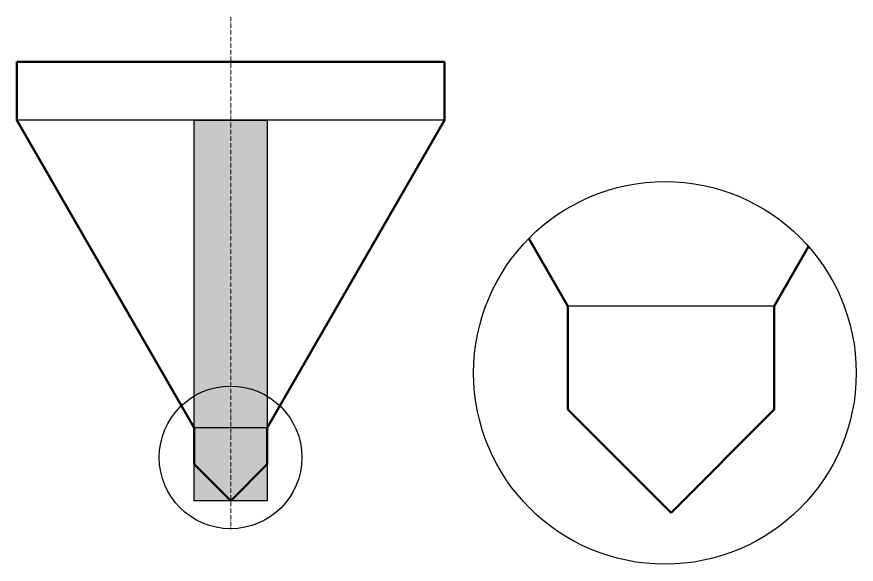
# Model space of a CAD drawing. Header units: millimetres. Extents: x 25 to 2275, y -448 to 302.
# Drawn here: x 1125 to 2275, y -448 to 302 of the extents above; entities that cross this region are included whole.
import ezdxf

# ---------------------------------------------------------------- set-up
doc = ezdxf.new("R2010")
doc.units = ezdxf.units.MM
doc.header["$LTSCALE"] = 0.5
doc.linetypes.add('ACAD_ISO10W100', pattern=[18, 12, -3, 0, -3])
doc.layers.add('Contorno', color=7, linetype='Continuous', lineweight=50)
doc.layers.add('Trazo Punto', color=10, linetype='ACAD_ISO10W100', lineweight=20)
doc.layers.add('Texto', color=7, linetype='Continuous')

msp = doc.modelspace()

# ---------------------------------------------------------------- hatches: boundary and pattern name
at = {"layer": 'Contorno', "lineweight": 30, "true_color": 0xeaeaa4, "transparency": 33554687}
h = msp.add_hatch(color=41, dxfattribs=at)
h.dxf.hatch_style = 1
h.paths.add_polyline_path([(1418.396, 159.802), (1368.46, 159.802), (1368.46, -261.198), (1418.396, -261.192)])
h.paths.add_polyline_path([(1468.46, 159.802), (1418.396, 159.802), (1418.396, -261.192), (1468.439, -261.187), (1468.46, -261.15)])
h.paths.add_polyline_path([(1468.449, -311.187), (1468.439, -261.187), (1418.396, -261.192), (1418.396, -361.133), (1418.46, -361.198)])
h.paths.add_polyline_path([(1418.396, -261.192), (1368.46, -261.198), (1368.46, -311.198), (1418.396, -361.133)])
h.paths.add_polyline_path([(1368.46, -311.198), (1368.46, -361.198), (1418.396, -361.198), (1418.396, -361.133)])
h.paths.add_polyline_path([(1468.46, -311.176), (1418.46, -361.198), (1468.46, -361.198)])

# ---------------------------------------------------------------- linework, layer by layer
at = {"layer": 'Contorno'}
for p, q in [((1711.396, 239.865), (1125.396, 239.74)), ((1125.396, 239.802), (1711.396, 239.802)), ((1125.396, 239.802), (1125.396, 159.802)), ((1711.396, 239.865), (1711.413, 159.865)), ((1711.396, 239.802), (1711.396, 159.802)), ((1125.396, 159.802), (1368.46, -261.198)), ((1711.413, 159.865), (1468.439, -261.187)), ((1826.543, -2.28), (1880.072, -94.995)), ((2210.017, -13.235), (2162.854, -94.964)), ((1880.072, -94.995), (1880.072, -236.416)), ((2162.854, -94.964), (2162.885, -236.386)), ((1880.072, -236.416), (2021.494, -377.837)), ((2162.885, -236.386), (2021.494, -377.837)), ((1368.46, -261.198), (1368.46, -311.198)), ((1468.439, -261.187), (1468.449, -311.187)), ((1368.46, -311.198), (1418.46, -361.198)), ((1468.449, -311.187), (1418.46, -361.198))]:
    msp.add_line(p, q, dxfattribs=at)
at = {"layer": 'Contorno', "lineweight": 30}
for p, q in [((1711.396, 159.802), (1125.396, 159.802)), ((2162.854, -94.964), (1880.072, -94.995)), ((1468.439, -261.187), (1368.46, -261.198))]:
    msp.add_line(p, q, dxfattribs=at)
at = {"layer": 'Contorno', "color": 215, "lineweight": 30, "true_color": 0xa953a0}
msp.add_lwpolyline([(1368.46, 159.802), (1468.46, 159.802), (1468.46, -361.198), (1368.46, -361.198)], close=True, dxfattribs=at)
at = {"layer": 'Texto', "color": 18, "true_color": 0x000000}
for centre, radius in [((2013.184, -186.144), 261.994), ((1418.214, -301.856), 97.699)]:
    msp.add_circle(centre, radius, dxfattribs=at)
at = {"layer": 'Trazo Punto', "color": 18, "true_color": 0x000000}
msp.add_line((1418.396, 301.513), (1418.396, -400.447), dxfattribs=at)

doc.saveas('drawing.dxf')
